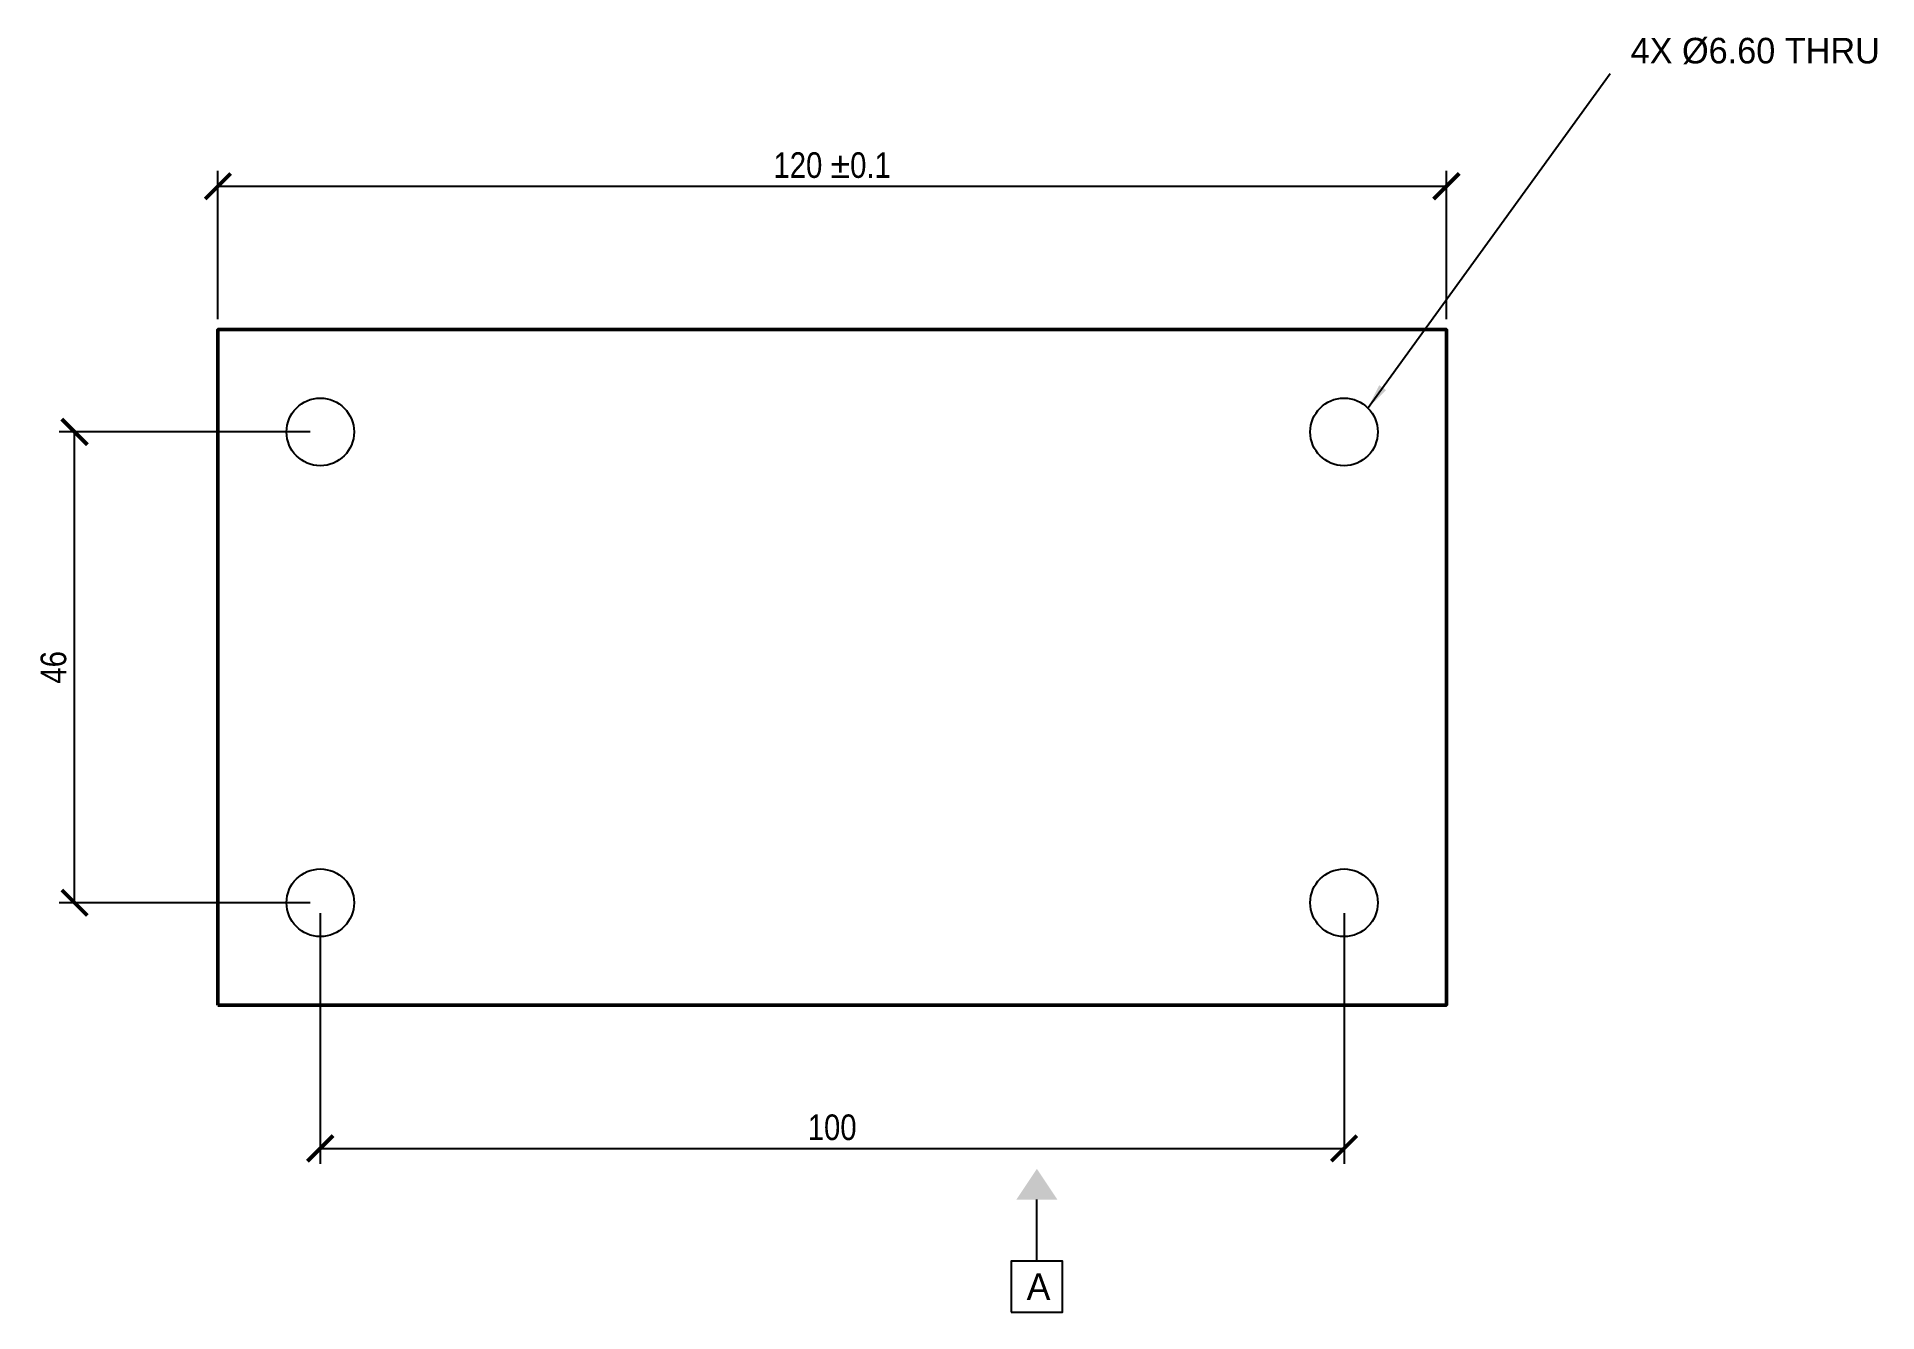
# Model space of a CAD drawing. Header units: millimetres. Extents: x -18 to 162, y -30 to 95.
import ezdxf

# ---------------------------------------------------------------- set-up
doc = ezdxf.new("R2010")
doc.units = ezdxf.units.MM
for name, color, linetype in [('DIMS', 7, 'Continuous'), ('GDT', 7, 'Continuous'), ('GEOM', 7, 'Continuous'), ('TEXT', 7, 'Continuous')]:
    doc.layers.add(name, color=color, linetype=linetype)
doc.styles.add('OpenSansCondensed-Light', font='OpenSansCondensed-Light.ttf')
doc.dimstyles.new('EZDXF', dxfattribs={"dimtxt": 2.5, "dimasz": 2.5, "dimexe": 1.5, "dimexo": 1, "dimgap": 0.8, "dimtad": 1, "dimdec": 1, "dimzin": 12, "dimdsep": 46, "dimtxsty": 'OpenSansCondensed-Light', "dimblk": 'ARCHTICK', "dimcen": 2.5, "dimazin": 3, "dimtfac": 0.5, "dimtmove": 2, "dimatfit": 3})

# ---------------------------------------------------------------- blocks, each defined once
blk = doc.blocks.new('_ARCHTICK')
at = {"color": 0, "linetype": 'BYBLOCK', "const_width": 0.15}
blk.add_lwpolyline([(-0.5, -0.5), (0.5, 0.5)], dxfattribs=at)

msp = doc.modelspace()

# ---------------------------------------------------------------- linework, layer by layer
at = {"layer": 'GDT'}
msp.add_line((80, -25), (80, -19), dxfattribs=at)
msp.add_lwpolyline([(77.5, -30), (82.5, -30), (82.5, -25), (77.5, -25)], close=True, dxfattribs=at)
msp.add_solid([(78, -19), (82, -19), (80, -16)], dxfattribs=at)
at = {"layer": 'GEOM', "lineweight": 50}
msp.add_lwpolyline([(0, 0), (120, 0), (120, 66), (0, 66)], close=True, dxfattribs=at)
at = {"layer": 'GEOM'}
for centre in [(10, 56), (110, 56), (10, 10), (110, 10)]:
    msp.add_circle(centre, 3.3, dxfattribs=at)

# ---------------------------------------------------------------- texts
at = {"layer": 'GDT'}
msp.add_text('A', height=2.6, dxfattribs=at).set_placement((79, -28.8))
at = {"layer": 'TEXT'}
msp.add_text('4X %%c6.60 THRU', height=2.5, dxfattribs=at).set_placement((138, 92))

# ---------------------------------------------------------------- dimensions: what is measured, and where the dimension line sits
at = {"layer": 'DIMS'}
msp.add_linear_dim(base=(0, 80), p1=(0, 66), p2=(120, 66), text='<> ±0.1', dimstyle='EZDXF', dxfattribs=at).render()
msp.add_linear_dim(base=(-14, 10), p1=(10, 10), p2=(10, 56), angle=90, dimstyle='EZDXF', dxfattribs=at).render()
msp.add_linear_dim(base=(10, -14), p1=(10, 10), p2=(110, 10), dimstyle='EZDXF', dxfattribs=at).render()

# ---------------------------------------------------------------- leaders
msp.add_leader([(112.3, 58.3), (136, 91)], dimstyle='EZDXF', dxfattribs=at)

doc.saveas('drawing.dxf')
